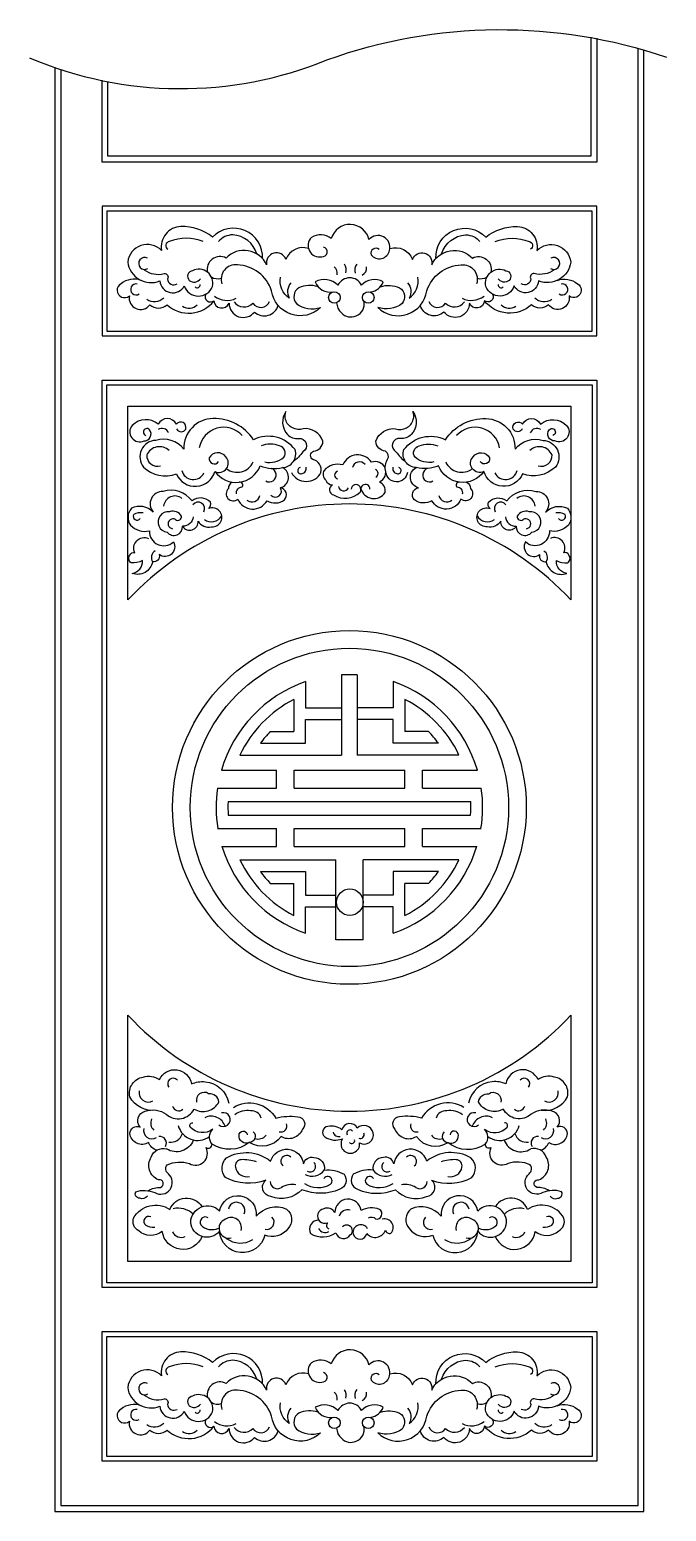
# Model space of a CAD drawing. Header units: metres. Extents: x -615 to -204, y 0 to 956.
import ezdxf

# ---------------------------------------------------------------- set-up
doc = ezdxf.new("R2010")
doc.units = ezdxf.units.M
for name, color, linetype in [('3', 3, 'Continuous'), ('4', 4, 'Continuous'), ('7', 7, 'Continuous')]:
    doc.layers.add(name, color=color, linetype=linetype)

msp = doc.modelspace()

# ---------------------------------------------------------------- linework, layer by layer
at = {"layer": '3'}
for p, q in [((-436.48, 535.17), (-436.48, 518.21)), ((-413.28, 539.49), (-413.28, 487.81)), ((-403.2, 539.49), (-413.28, 539.49)), ((-403.2, 539.49), (-403.2, 487.81)), ((-379.99, 535.17), (-379.99, 518.21)), ((-444.08, 523.66), (-444.08, 503.01)), ((-436.48, 518.21), (-413.28, 518.21)), ((-379.99, 518.21), (-403.2, 518.21)), ((-372.39, 523.66), (-372.39, 503.01)), ((-436.48, 495.41), (-436.48, 510.61)), ((-436.48, 510.61), (-413.28, 510.61)), ((-379.99, 510.61), (-403.2, 510.61)), ((-379.99, 495.41), (-379.99, 510.61)), ((-459.26, 503.01), (-444.08, 503.01)), ((-357.22, 503.01), (-372.39, 503.01)), ((-478.91, 487.81), (-413.28, 487.81)), ((-465.6, 495.41), (-436.48, 495.41)), ((-337.56, 487.81), (-403.2, 487.81)), ((-350.88, 495.41), (-379.99, 495.41)), ((-490.78, 477.93), (-455.37, 477.93)), ((-455.37, 466.53), (-455.37, 477.93)), ((-443.97, 466.53), (-443.97, 477.93)), ((-443.97, 477.93), (-372.51, 477.93)), ((-372.51, 466.53), (-372.51, 477.93)), ((-361.11, 477.93), (-325.69, 477.93)), ((-361.11, 466.53), (-361.11, 477.93)), ((-493.26, 466.53), (-455.37, 466.53)), ((-443.97, 466.53), (-372.51, 466.53)), ((-361.11, 466.53), (-323.21, 466.53)), ((-486.49, 457.79), (-329.98, 457.79)), ((-493.26, 440.31), (-455.37, 440.31)), ((-486.43, 449.05), (-330.05, 449.05)), ((-455.37, 428.91), (-455.37, 440.31)), ((-443.97, 440.31), (-372.51, 440.31)), ((-443.97, 428.91), (-443.97, 440.31)), ((-372.51, 428.91), (-372.51, 440.31)), ((-361.11, 440.31), (-323.21, 440.31)), ((-361.11, 428.91), (-361.11, 440.31)), ((-490.44, 428.91), (-455.37, 428.91)), ((-443.97, 428.91), (-372.51, 428.91)), ((-361.11, 428.91), (-326.03, 428.91)), ((-478.91, 420.19), (-417.08, 420.19)), ((-465.6, 412.59), (-436.48, 412.59)), ((-436.48, 412.59), (-436.48, 397.39)), ((-417.08, 368.51), (-417.08, 420.19)), ((-337.56, 420.19), (-399.4, 420.19)), ((-399.4, 368.51), (-399.4, 420.19)), ((-350.88, 412.59), (-379.99, 412.59)), ((-379.99, 412.59), (-379.99, 397.39)), ((-459.26, 404.99), (-444.08, 404.99)), ((-444.08, 384.33), (-444.08, 404.99)), ((-357.22, 404.99), (-372.39, 404.99)), ((-372.39, 384.33), (-372.39, 404.99)), ((-436.48, 397.39), (-417.08, 397.39)), ((-379.99, 397.39), (-399.4, 397.39)), ((-436.48, 372.83), (-436.48, 389.79)), ((-436.48, 389.79), (-417.08, 389.79)), ((-379.99, 389.79), (-399.4, 389.79)), ((-379.99, 372.83), (-379.99, 389.79)), ((-399.4, 368.51), (-417.08, 368.51))]:
    msp.add_line(p, q, dxfattribs=at)
for points in [[(-614.53, 937.43, 0.2), (-422.79, 936.1, -0.17), (-203.78, 937.93)], [(-464.28, 808.04, 0.69), (-496.52, 821.82, 0.18), (-516.92, 828.62, 0.46), (-529.45, 813.24, 0.63), (-551.28, 805.73, 0.49), (-530.52, 793.58, 0.75), (-514.77, 790.36, 0.7), (-496.52, 790, 0.63), (-509.45, 800.16, 0.61), (-511.55, 793.93, 0.45), (-504.39, 795.01, 0.45)], [(-467.97, 811.08, 0.31), (-483.49, 823.28, 0.22), (-492.74, 818.92)], [(-389.13, 813.86, 0.76), (-394.27, 810.49, 0.64), (-382.38, 813.19, 0.8), (-395.62, 820.2, 0.78), (-419.93, 820.88, 0.32), (-432.76, 821.55, 0.74), (-426.14, 809.14, 0.92), (-424.93, 815.35, 0.92)], [(-352.47, 808.04, -0.69), (-320.23, 821.82, -0.18), (-299.83, 828.62, -0.46), (-287.31, 813.24, -0.63), (-265.47, 805.73, -0.49), (-286.23, 793.58, -0.75), (-301.98, 790.36, -0.7), (-320.23, 790, -0.63), (-307.3, 800.16, -0.61), (-305.2, 793.93, -0.45), (-312.36, 795.01, -0.45)], [(-348.79, 811.08, -0.31), (-333.26, 823.28, -0.22), (-324.01, 818.92)], [(-502.48, 818.92, 0.2), (-524.41, 818.92, 0.74), (-525.32, 814.05)], [(-434.67, 814.56, 0.39), (-449.23, 807.49, 0.92), (-461.64, 803.98, 0.53), (-487.8, 808.29, 0.65), (-499.76, 799.18)], [(-382.13, 814.55, -0.39), (-367.53, 807.49, -0.92), (-355.12, 803.98, -0.53), (-328.95, 808.29, -0.65), (-316.99, 799.18)], [(-314.27, 818.92, -0.2), (-292.34, 818.92, -0.74), (-291.43, 814.05)], [(-428.47, 789.86, 0.18), (-440.86, 789.16, 0.45), (-442.48, 778.92, 0.25), (-426.84, 776.49, -0.62), (-458.4, 787.27, 0.31), (-480.52, 803.98, 0.55), (-490.5, 791.59)], [(-388.28, 789.86, -0.18), (-375.89, 789.16, -0.45), (-374.27, 778.92, -0.25), (-389.92, 776.49, 0.62), (-358.35, 787.27, -0.31), (-336.23, 803.98, -0.55), (-326.25, 791.59)], [(-542.69, 793.93, 0.26), (-555.58, 791.79, 1.11), (-550.21, 783.92, 0.8), (-536.96, 778.2, 0.39), (-525.87, 778.2, 0.44), (-495.62, 780.74)], [(-540.68, 800.75, 0.23), (-527.73, 798.32, -0.63), (-525.57, 794.82, 0.55), (-519.37, 791.59, 0.55)], [(-445.99, 792.39, 0.31), (-447.07, 782.42, -0.29), (-452.73, 795.9)], [(-394.5, 786.46, 0.27), (-386.41, 792.93, 0.35), (-400.42, 790.78, 0.63), (-415.62, 790.78, 0.33), (-430.34, 792.93, 0.36), (-418.81, 786.52)], [(-370.76, 792.39, -0.31), (-369.68, 782.42, 0.29), (-364.02, 795.9)], [(-274.06, 793.93, -0.26), (-261.18, 791.79, -1.11), (-266.55, 783.92, -0.8), (-279.79, 778.2, -0.39), (-290.88, 778.2, -0.44), (-321.13, 780.74)], [(-276.07, 800.75, -0.23), (-289.02, 798.32, 0.63), (-291.18, 794.82, -0.55), (-297.39, 791.59, -0.55)], [(-500.86, 784.99, 0.83), (-495.63, 780.81, 0.8), (-485.91, 779.19, 0.71), (-469.46, 773.53, 0.56), (-454.2, 777.8)], [(-315.89, 784.99, -0.83), (-321.13, 780.81, -0.8), (-330.84, 779.19, -0.71), (-347.29, 773.53, -0.56), (-362.55, 777.8)], [(-416.48, 779.47, 0.21), (-413.44, 772.98, 0.31), (-403.83, 770.97, 0.36), (-398.83, 780.4, 0.36)], [(-445.64, 670.12, 0.62), (-426.59, 670.12, 0.43), (-431.86, 678.33, -0.6), (-431.42, 683.81, 0.39), (-425.3, 690.2, 0.35), (-438.02, 698.27, -0.43), (-449.44, 704.11, -0.15), (-449.19, 709.43, 0.35), (-448.18, 694.47, 0.22), (-441.07, 691.93, -0.83), (-438.27, 683.31, -0.07), (-444.46, 676.98)], [(-370.84, 670.12, -0.92), (-384.74, 670.61, -0.21), (-383.57, 678.53, 0.4), (-385.06, 683.81, -0.39), (-391.17, 690.2, -0.35), (-378.45, 698.27, 0.43), (-367.03, 704.11, 0.15), (-367.28, 709.43, -0.35), (-368.3, 694.47, -0.22), (-375.41, 691.93, 0.83), (-378.2, 683.31, 0.07), (-372.02, 676.98)], [(-519.73, 698.1, 0.6), (-513.87, 697.97, 0.87), (-519.88, 701.18, 0.62), (-531.51, 701.18, 0.39), (-548.35, 700.38, 0.81), (-540.73, 690.36, 0.62), (-537.12, 697.57, 1.35), (-539.53, 693.97)], [(-495.02, 670.73, 0.6), (-465.75, 674.34, 0.16), (-451.31, 673.14, 0.49), (-443.29, 684.75, 0.36), (-470.16, 691.16, 0.26), (-496.22, 704.78, 0.42), (-515.07, 685.15, 0.3), (-533.11, 690.76, 0.61), (-541.13, 673.54, 0.29), (-519.88, 669.13, 0.71), (-495.02, 670.73, 0.85), (-488.05, 680.19, 0.54), (-498.63, 679.55, 0.86), (-492.61, 677.14)], [(-321.45, 670.73, -0.6), (-350.73, 674.34, -0.16), (-365.16, 673.14, -0.49), (-373.18, 684.75, -0.36), (-346.31, 691.16, -0.26), (-320.25, 704.78, -0.42), (-301.41, 685.15, -0.3), (-283.36, 690.76, -0.61), (-275.34, 673.54, -0.29), (-296.59, 669.13, -0.71), (-321.45, 670.73, -0.85), (-328.43, 680.19, -0.54), (-317.85, 679.55, -0.86), (-323.86, 677.14)], [(-296.74, 698.1, -0.6), (-302.61, 697.97, -0.87), (-296.59, 701.18, -0.62), (-284.97, 701.18, -0.39), (-268.12, 700.38, -0.81), (-275.74, 690.36, -0.62), (-279.35, 697.57, -1.35), (-276.95, 693.97)], [(-462.75, 676.79, 0.23), (-450.56, 679.83, 0.55), (-453.3, 687.14, 0.21), (-465.19, 687.14, 0.31)], [(-353.72, 676.79, -0.23), (-365.91, 679.83, -0.55), (-363.17, 687.14, -0.21), (-351.29, 687.14, -0.31)], [(-400.87, 659.58, 0.64), (-385.28, 657.06, 0.35), (-388.92, 663.95, 0.99), (-394.1, 676.58, 0.61), (-412.49, 674.86, 0.29), (-424.56, 671.41, 0.35), (-423.41, 665.1, 0.33), (-419.2, 662.03, 0.7), (-418.43, 655.52, 0.34), (-401.38, 657.25, 1.33), (-407.13, 659.16)], [(-483.81, 663.87, 0.3), (-486.26, 659.71, 0.98), (-480.17, 652.87, 0.63), (-461.38, 651.85, 0.31), (-450.21, 652.36, 0.61), (-452.75, 660.22, 0.69), (-451.31, 673.14, 0.69)], [(-332.66, 663.87, -0.3), (-330.21, 659.71, -0.98), (-336.3, 652.87, -0.63), (-355.09, 651.85, -0.31), (-366.27, 652.36, -0.61), (-363.73, 660.22, -0.69), (-365.16, 673.14, -0.69)], [(-508.95, 641.49, -0.41), (-515.87, 635.39, 0.8), (-505.9, 638.64, 0.32), (-497.15, 634.98, 1.27), (-498.98, 646.77, 0.32), (-497.96, 650.84, 0.4), (-509.77, 651.65, 0.32), (-528.49, 657.75, 0.66), (-534.8, 644.54, 0.32), (-548.84, 646.98, 0.35), (-549.45, 636, 0.26), (-537.24, 632.34, 0.67), (-521.77, 625.23, -0.81), (-530.93, 617.09, -0.56), (-535.2, 612.42, -0.46), (-548.43, 604.9, 0.39), (-541.72, 613.23, -0.14), (-549.04, 611.81, -0.44), (-549.86, 616.69, -0.38), (-546.6, 618.31, -0.7), (-537.85, 627.46)], [(-307.52, 641.49, 0.41), (-300.6, 635.39, -0.8), (-310.57, 638.64, -0.32), (-319.32, 634.98, -1.27), (-317.49, 646.77, -0.32), (-318.51, 650.84, -0.4), (-306.71, 651.65, -0.32), (-287.98, 657.75, -0.66), (-281.68, 644.54, -0.32), (-267.63, 646.98, -0.35), (-267.02, 636, -0.26), (-279.23, 632.34, -0.67), (-294.7, 625.23, 0.81), (-285.54, 617.09, 0.56), (-281.27, 612.42, 0.46), (-268.04, 604.9, -0.39), (-274.76, 613.23, 0.14), (-267.43, 611.81, 0.44), (-266.62, 616.69, 0.38), (-269.87, 618.31, 0.7), (-278.62, 627.46)], [(-532.94, 258.75, -0.32), (-549.9, 267.43, -0.43), (-541.33, 280.13, -0.22), (-530.83, 278.48, -0.74), (-510.11, 275.72, -0.13), (-501.33, 277.06, -0.33), (-486.07, 263.29)], [(-284.47, 258.75, 0.32), (-267.51, 267.43, 0.43), (-276.08, 280.13, 0.22), (-286.58, 278.48, 0.74), (-307.3, 275.72, 0.13), (-316.08, 277.06, 0.33), (-331.34, 263.29)], [(-532.51, 232.92, -0.24), (-537.74, 237.9, -0.55), (-549.9, 243.69, -0.53), (-543.27, 247.83, -0.56), (-539.95, 258.05, -0.25), (-526.41, 256.12, 0.49), (-508.45, 259.43, 0.43), (-492.42, 264.12, 0.4), (-499.06, 269.37, 0.7), (-506.79, 263.84)], [(-284.9, 232.92, 0.24), (-279.67, 237.9, 0.55), (-267.51, 243.69, 0.53), (-274.15, 247.83, 0.56), (-277.46, 258.05, 0.25), (-291, 256.12, -0.49), (-308.96, 259.43, -0.43), (-324.99, 264.12, -0.4), (-318.36, 269.37, -0.7), (-310.62, 263.84)], [(-483.03, 260.53, -0.42), (-455.67, 253.63, -0.1), (-441.58, 254.46, -0.68), (-438.54, 246.45, -0.47), (-452.36, 241.76, -0.4), (-472.81, 237.9, -0.59), (-479.44, 242.59, -0.96), (-474.19, 242.87)], [(-334.38, 260.53, 0.42), (-361.74, 253.63, 0.1), (-375.83, 254.46, 0.68), (-378.87, 246.45, 0.47), (-365.06, 241.76, 0.4), (-344.61, 237.9, 0.59), (-337.98, 242.59, 0.96), (-343.23, 242.87)], [(-538.57, 203.39, -0.39), (-543.54, 202.01, -0.59), (-546.03, 206.15, -0.18), (-533.87, 205.6, 0.91), (-525.03, 217.75, -0.43), (-525.86, 223.54, -0.18), (-511.49, 224.37, 0.76), (-500.71, 234.58, 0.58), (-496.85, 236.79, -0.4), (-496.29, 246.45, -0.39), (-510.94, 247.83, -0.59), (-509.28, 250.59)], [(-278.84, 203.39, 0.39), (-273.87, 202.01, 0.59), (-271.38, 206.15, 0.18), (-283.54, 205.6, -0.91), (-292.38, 217.75, 0.43), (-291.55, 223.54, 0.18), (-305.92, 224.37, -0.76), (-316.7, 234.58, -0.58), (-320.57, 236.79, 0.4), (-321.12, 246.45, 0.39), (-306.48, 247.83, 0.59), (-308.13, 250.59)], [(-509, 239.28, -0.47), (-526.14, 233.76)], [(-470.32, 244.8, -0.67), (-472.81, 237.9, -0.32), (-496.85, 236.79, -0.32)], [(-347.1, 244.8, 0.67), (-344.61, 237.9, 0.32), (-320.57, 236.79, 0.32)], [(-308.41, 239.28, 0.47), (-291.28, 233.76)], [(-538.05, 206.78, -0.16), (-530, 208.91, 0.91), (-531.39, 213.88, -0.48), (-536.08, 228.51, -0.4), (-526.14, 233.76)], [(-279.36, 206.78, 0.16), (-287.41, 208.91, -0.91), (-286.03, 213.88, 0.48), (-281.33, 228.51, 0.4), (-291.28, 233.76)], [(-503.25, 177.32, -0.77), (-528.97, 180.54, -0.37), (-544.18, 180.91, -0.35), (-547.56, 189.17, -0.43), (-524.09, 194.79, -0.61), (-503.38, 196.52, -0.61)], [(-395.92, 189.21, -0.4), (-391.38, 188.6, 0.86), (-388.91, 194.78, 0.24), (-400.67, 193.96, 0.95), (-417.59, 192.72, 0.37), (-424.81, 195.19, 1.11), (-422.33, 186.12, 0.52), (-421.51, 182.21)], [(-314.16, 177.32, 0.77), (-288.44, 180.54, 0.37), (-273.24, 180.91, 0.35), (-269.86, 189.17, 0.43), (-293.32, 194.79, 0.61), (-314.03, 196.52, 0.61)], [(-427.92, 187.84, 0.58), (-433.27, 179.11, 0.3), (-416.97, 179.73, 0.64), (-407.68, 178.29, 1.1), (-412.64, 183.44)], [(-396.54, 182.21, 0.87), (-405.83, 178.91, 0.77), (-396.95, 179.11, 0.57), (-384.98, 181.38, 0.45), (-381.48, 179.32, 0.77), (-387.05, 188.39)], [(-464.28, 82.24, 0.69), (-496.52, 96.02, 0.18), (-516.92, 102.82, 0.46), (-529.45, 87.44, 0.63), (-551.28, 79.93, 0.49), (-530.52, 67.78, 0.75), (-514.77, 64.56, 0.7), (-496.52, 64.2, 0.63), (-509.45, 74.36, 0.61), (-511.55, 68.13, 0.45), (-504.39, 69.21, 0.45)], [(-467.97, 85.28, 0.31), (-483.49, 97.48, 0.22), (-492.74, 93.12)], [(-389.13, 88.06, 0.76), (-394.27, 84.69, 0.64), (-382.38, 87.39, 0.8), (-395.62, 94.4, 0.78), (-419.93, 95.08, 0.32), (-432.76, 95.75, 0.74), (-426.14, 83.34, 0.92), (-424.93, 89.55, 0.92)], [(-352.47, 82.24, -0.69), (-320.23, 96.02, -0.18), (-299.83, 102.82, -0.46), (-287.31, 87.44, -0.63), (-265.47, 79.93, -0.49), (-286.23, 67.78, -0.75), (-301.98, 64.56, -0.7), (-320.23, 64.2, -0.63), (-307.3, 74.36, -0.61), (-305.2, 68.13, -0.45), (-312.36, 69.21, -0.45)], [(-348.79, 85.28, -0.31), (-333.26, 97.48, -0.22), (-324.01, 93.12)], [(-502.48, 93.12, 0.2), (-524.41, 93.12, 0.74), (-525.32, 88.25)], [(-434.67, 88.76, 0.39), (-449.23, 81.69, 0.92), (-461.64, 78.18, 0.53), (-487.8, 82.49, 0.65), (-499.76, 73.38)], [(-382.13, 88.75, -0.39), (-367.53, 81.69, -0.92), (-355.12, 78.18, -0.53), (-328.95, 82.49, -0.65), (-316.99, 73.38)], [(-314.27, 93.12, -0.2), (-292.34, 93.12, -0.74), (-291.43, 88.25)], [(-428.47, 64.06, 0.18), (-440.86, 63.36, 0.45), (-442.48, 53.12, 0.25), (-426.84, 50.69, -0.62), (-458.4, 61.47, 0.31), (-480.52, 78.18, 0.55), (-490.5, 65.79)], [(-388.28, 64.06, -0.18), (-375.89, 63.36, -0.45), (-374.27, 53.12, -0.25), (-389.92, 50.69, 0.62), (-358.35, 61.47, -0.31), (-336.23, 78.18, -0.55), (-326.25, 65.79)], [(-542.69, 68.13, 0.26), (-555.58, 65.99, 1.11), (-550.21, 58.12, 0.8), (-536.96, 52.4, 0.39), (-525.87, 52.4, 0.44), (-495.62, 54.94)], [(-540.68, 74.95, 0.23), (-527.73, 72.52, -0.63), (-525.57, 69.02, 0.55), (-519.37, 65.79, 0.55)], [(-445.99, 66.59, 0.31), (-447.07, 56.62, -0.29), (-452.73, 70.1)], [(-394.5, 60.66, 0.27), (-386.41, 67.13, 0.35), (-400.42, 64.98, 0.63), (-415.62, 64.98, 0.33), (-430.34, 67.13, 0.36), (-418.81, 60.72)], [(-370.76, 66.59, -0.31), (-369.68, 56.62, 0.29), (-364.02, 70.1)], [(-274.06, 68.13, -0.26), (-261.18, 65.99, -1.11), (-266.55, 58.12, -0.8), (-279.79, 52.4, -0.39), (-290.88, 52.4, -0.44), (-321.13, 54.94)], [(-276.07, 74.95, -0.23), (-289.02, 72.52, 0.63), (-291.18, 69.02, -0.55), (-297.39, 65.79, -0.55)], [(-500.86, 59.19, 0.83), (-495.63, 55.01, 0.8), (-485.91, 53.39, 0.71), (-469.46, 47.73, 0.56), (-454.2, 52)], [(-315.89, 59.19, -0.83), (-321.13, 55.01, -0.8), (-330.84, 53.39, -0.71), (-347.29, 47.73, -0.56), (-362.55, 52)], [(-416.48, 53.67, 0.21), (-413.44, 47.18, 0.31), (-403.83, 45.17, 0.36), (-398.83, 54.6, 0.36)]]:
    msp.add_lwpolyline(points, format="xyb", dxfattribs=at)
for points in [[(-248.64, 950.15), (-248.64, 870.2), (-567.84, 870.2), (-567.84, 923.01)], [(-594.44, 930.01), (-594.44, 3.8), (-222.04, 3.8), (-222.04, 943.74)]]:
    msp.add_lwpolyline(points, dxfattribs=at)
for points in [[(-564.8, 838.66), (-564.8, 761.14), (-251.68, 761.14), (-251.68, 838.66)], [(-564.8, 147.44), (-564.8, 726.56), (-251.68, 726.56), (-251.68, 147.44)], [(-564.8, 35.34), (-564.8, 112.86), (-251.68, 112.86), (-251.68, 35.34)]]:
    msp.add_lwpolyline(points, close=True, dxfattribs=at)
for points in [[(-401.65, 237.58, 0.64), (-392.89, 244.03, 0.57), (-403.27, 247.25, 0.69), (-413.04, 246.17, 0.22), (-422.17, 248.17, 0.7), (-424.13, 241.5, 0.24), (-412.72, 240.23, 1.41)], [(-458.85, 203.09, -0.66), (-462.19, 213.6, -0.22), (-488.11, 215.39, -0.41), (-487.59, 227.96, -0.31), (-459.11, 225.9, -0.8), (-437.81, 224.11, -0.44), (-431.13, 228.21, -0.47), (-424.46, 220.01, -0.17), (-411.66, 217.39, -0.51), (-414.45, 207.7, -0.2), (-438.83, 207.45, -0.31)], [(-358.56, 203.09, 0.66), (-355.23, 213.6, 0.22), (-329.31, 215.39, 0.41), (-329.82, 227.96, 0.31), (-358.31, 225.9, 0.8), (-379.61, 224.11, 0.44), (-386.28, 228.21, 0.47), (-392.95, 220.01, 0.17), (-405.75, 217.39, 0.51), (-402.96, 207.7, 0.2), (-378.58, 207.45, 0.31)], [(-468.33, 190.29, -0.34), (-448.8, 194.98, -0.43), (-447.86, 182.23, -0.34), (-462.88, 178.1, -0.85), (-492.1, 180.61, -0.67), (-510.57, 186.35, -0.68), (-491.98, 193.67, -0.97)], [(-349.09, 190.29, 0.34), (-368.61, 194.98, 0.43), (-369.55, 182.23, 0.34), (-354.53, 178.1, 0.85), (-325.31, 180.61, 0.67), (-306.84, 186.35, 0.68), (-325.43, 193.67, 0.97)]]:
    msp.add_lwpolyline(points, format="xyb", close=True, dxfattribs=at)
for centre, radius in [((-417.94, 782.9), 3.72), ((-396.07, 782.9), 3.72), ((-408.24, 454), 102.67), ((-407.97, 392.89), 8.58), ((-417.94, 57.1), 3.72), ((-396.07, 57.1), 3.72)]:
    msp.add_circle(centre, radius, dxfattribs=at)
for centre, radius, start, end in [((-540.31, 804.85), 3.88, 62.57, 302.02), ((-417.73, 800.41), 7.4, 347.92, 31.56), ((-398.67, 800.65), 6.15, 142.04, 200), ((-276.44, 804.85), 3.88, 237.98, 117.43), ((-493.33, 802), 7.02, 235.53, 289.84), ((-421.4, 798.6), 5.29, 347.58, 51.34), ((-402.5, 802.04), 5.37, 298.37, 5.79), ((-323.42, 802), 7.02, 250.16, 304.47), ((-545.85, 788.09), 3.53, 77.95, 303.64), ((-506.42, 791.05), 1.91, 224.99, 8.09), ((-487.28, 794.21), 13.2, 232.25, 296.78), ((-329.48, 794.21), 13.2, 243.22, 307.75), ((-310.33, 791.05), 1.91, 171.91, 315.01), ((-270.9, 788.09), 3.53, 236.36, 102.05), ((-534.1, 789), 8.72, 235.64, 313.88), ((-511.69, 783.17), 7.26, 234.73, 316.32), ((-476.26, 784.82), 8.03, 216.93, 315.45), ((-465.43, 782.62), 6.15, 213.91, 337.5), ((-351.32, 782.62), 6.15, 202.5, 326.09), ((-340.49, 784.82), 8.03, 224.55, 323.07), ((-305.06, 783.17), 7.26, 223.68, 305.27), ((-282.65, 789), 8.72, 226.12, 304.36), ((-529.17, 693.87), 4.62, 22.81, 121.92), ((-489.35, 683.24), 15.98, 41.51, 170.35), ((-327.13, 683.24), 15.98, 9.65, 138.49), ((-287.3, 693.87), 4.62, 58.08, 157.19), ((-532.15, 680.84), 6.8, 175.64, 287.58), ((-530.83, 677.82), 8.84, 45.25, 156.41), ((-285.64, 677.82), 8.84, 23.59, 134.75), ((-284.33, 680.84), 6.8, 252.42, 4.36), ((-508.95, 673.1), 7.64, 193.55, 334.32), ((-480.63, 681.4), 11.25, 232.32, 335.8), ((-459.95, 668.39), 4.43, 240.35, 72.61), ((-439.59, 671.2), 2.01, 103.32, 293.58), ((-439.45, 672.59), 3.31, 281.63, 14.31), ((-415.22, 668.37), 2.57, 106.24, 258.17), ((-401.67, 671.97), 4.83, 42.67, 166), ((-392.6, 669.45), 2.8, 299.47, 64.94), ((-377.03, 672.59), 3.31, 165.69, 258.37), ((-376.89, 671.2), 2.01, 246.42, 76.68), ((-356.53, 668.39), 4.43, 107.39, 299.65), ((-335.84, 681.4), 11.25, 204.2, 307.68), ((-307.52, 673.1), 7.64, 205.68, 346.45), ((-477.84, 657.03), 3.46, 86.54, 194.46), ((-478.98, 661.89), 1.95, 313.56, 99.85), ((-455.99, 658.07), 3.9, 223.1, 33.58), ((-411.94, 661.72), 3.48, 190.72, 332.56), ((-397.96, 659.43), 2.91, 358.39, 190.36), ((-337.5, 661.89), 1.95, 80.15, 226.44), ((-338.64, 657.03), 3.46, 345.54, 93.46), ((-520.83, 647.57), 7.3, 51.48, 173.44), ((-505.83, 646.77), 4.13, 330.52, 143.73), ((-471.1, 656.28), 5.28, 232.3, 347.63), ((-345.37, 656.28), 5.28, 192.37, 307.7), ((-310.64, 646.77), 4.13, 36.27, 209.48), ((-295.65, 647.57), 7.3, 6.56, 128.52), ((-545.19, 641.74), 2.52, 152.21, 324.32), ((-543.04, 635.48), 8.63, 78.43, 120.47), ((-525.11, 638.14), 6.66, 82.29, 263.66), ((-522.16, 638.39), 6.68, 31.68, 107.91), ((-518.87, 641.57), 2.41, 232.24, 7.85), ((-497.34, 646.16), 7.9, 235.38, 328.55), ((-319.13, 646.16), 7.9, 211.45, 304.62), ((-297.6, 641.57), 2.41, 172.15, 307.76), ((-294.31, 638.39), 6.68, 72.09, 148.32), ((-291.37, 638.14), 6.66, 276.34, 97.71), ((-273.43, 635.48), 8.63, 59.53, 101.57), ((-271.29, 641.74), 2.52, 215.68, 27.79), ((-521.49, 635.08), 5.62, 219.22, 3.13), ((-522.03, 636.94), 3.2, 58.33, 263.58), ((-294.99, 635.08), 5.62, 176.87, 320.78), ((-294.45, 636.94), 3.2, 276.42, 121.67), ((-530.93, 615.18), 5.09, 121.36, 212.87), ((-285.55, 615.18), 5.09, 327.13, 58.64), ((-408.24, 454), 85.95, 109.19, 163.83), ((-408.24, 454), 85.95, 16.17, 70.81), ((-408.24, 454), 78.35, 117.23, 154.43), ((-408.24, 454), 78.35, 25.57, 62.77), ((-408.24, 454), 70.75, 136.15, 144.17), ((-408.24, 454), 70.75, 35.83, 43.85), ((-408.24, 454), 85.95, 171.62, 189.16), ((-408.24, 454), 85.95, 350.84, 8.38), ((-408.24, 454), 78.35, 177.23, 183.62), ((-408.24, 454), 78.35, 356.38, 2.77), ((-408.24, 454), 85.95, 196.97, 250.81), ((-408.24, 454), 85.95, 289.19, 343.03), ((-408.24, 454), 78.35, 205.57, 242.77), ((-408.24, 454), 70.75, 215.83, 223.85), ((-408.24, 454), 78.35, 297.23, 334.43), ((-408.24, 454), 70.75, 316.15, 324.17), ((-521.86, 275.7), 3.63, 43.51, 217.17), ((-295.55, 275.7), 3.63, 322.83, 136.49), ((-537.84, 270.07), 6.11, 168.4, 297.92), ((-279.58, 270.07), 6.11, 242.08, 11.6), ((-518.4, 262.29), 3.98, 193.53, 313.99), ((-474.02, 244.44), 14.04, 81.65, 125.67), ((-471.35, 251.82), 6.53, 16.08, 95.54), ((-346.07, 251.82), 6.53, 84.46, 163.92), ((-343.4, 244.44), 14.04, 54.33, 98.35), ((-299.01, 262.29), 3.98, 226.01, 346.47), ((-530.37, 250.4), 6.06, 153.81, 227.98), ((-506.17, 252.11), 12.9, 194.24, 306.45), ((-497.38, 245.44), 9.43, 17.97, 116.18), ((-489.59, 252.65), 4.45, 230.45, 105.34), ((-452.5, 248.66), 3.98, 256.02, 20.28), ((-364.91, 248.66), 3.98, 159.72, 283.98), ((-327.83, 252.65), 4.45, 74.66, 309.55), ((-320.03, 245.44), 9.43, 63.82, 162.03), ((-311.24, 252.11), 12.9, 233.55, 345.76), ((-287.04, 250.4), 6.06, 312.02, 26.19), ((-535.76, 245.52), 5.24, 163.49, 304.74), ((-530.51, 237.63), 4.18, 328.01, 98.26), ((-523.51, 246.02), 7.94, 260.99, 342.78), ((-467.09, 246.59), 6.45, 250.32, 321.65), ((-415.19, 245.34), 3.63, 193.51, 285.48), ((-407.84, 243.9), 2.1, 41.56, 212.75), ((-406.79, 239.15), 1.97, 222.81, 14.71), ((-401.27, 243.04), 2.54, 247.76, 20.17), ((-350.33, 246.59), 6.45, 218.35, 289.68), ((-293.9, 246.02), 7.94, 197.22, 279.01), ((-286.9, 237.63), 4.18, 81.74, 211.99), ((-281.66, 245.52), 5.24, 235.26, 16.51), ((-448.69, 225.81), 3.78, 45.71, 232.85), ((-368.72, 225.81), 3.78, 307.15, 134.29), ((-477.91, 222.83), 3.97, 93.05, 192.28), ((-474.37, 223.27), 7.53, 189.82, 282.52), ((-476.7, 200.99), 25.85, 70.97, 93.16), ((-432.36, 226.19), 10.03, 243.84, 321.95), ((-433.48, 222.38), 3.48, 236.56, 50.77), ((-385.06, 226.19), 10.03, 218.05, 296.16), ((-383.94, 222.38), 3.48, 129.23, 303.44), ((-340.71, 200.99), 25.85, 86.84, 109.03), ((-343.04, 223.27), 7.53, 257.48, 350.18), ((-339.5, 222.83), 3.97, 347.72, 86.95), ((-454.67, 212.78), 4.67, 180.7, 304.8), ((-445.23, 198.26), 12.65, 78.58, 122.38), ((-428.37, 224.94), 16.09, 236.34, 299.69), ((-422.27, 213.1), 2.84, 311.16, 147.45), ((-395.14, 213.1), 2.84, 32.55, 228.84), ((-389.04, 224.94), 16.09, 240.31, 303.66), ((-372.18, 198.26), 12.65, 57.62, 101.42), ((-362.74, 212.78), 4.67, 235.2, 359.3), ((-518.62, 181.77), 13.78, 46.49, 103.51), ((-481.09, 193.99), 5.35, 335.75, 169.34), ((-409.2, 188.55), 6.01, 75.33, 161.6), ((-336.32, 193.99), 5.35, 10.66, 204.25), ((-298.8, 181.77), 13.78, 76.49, 133.51), ((-537.68, 187.09), 3.14, 63.84, 230.64), ((-535.26, 190.67), 7.45, 233.68, 280.9), ((-501.16, 186.47), 3.43, 57.28, 208.08), ((-496.9, 191.69), 10, 223.17, 294.6), ((-486.1, 182.49), 6.29, 109.79, 284.95), ((-484.52, 182.87), 6.67, 344.64, 123.74), ((-461.44, 186.47), 4.6, 254.17, 45.09), ((-423.98, 184.42), 4.59, 205.97, 302.64), ((-355.98, 186.47), 4.6, 134.91, 285.83), ((-332.89, 182.87), 6.67, 56.26, 195.36), ((-331.32, 182.49), 6.29, 255.05, 70.21), ((-320.52, 191.69), 10, 245.4, 316.83), ((-316.25, 186.47), 3.43, 331.92, 122.72), ((-282.15, 190.67), 7.45, 259.1, 306.32), ((-279.73, 187.09), 3.14, 309.36, 116.16), ((-516.85, 182.76), 6.05, 203.45, 296.62), ((-478.56, 188.37), 15.33, 233.59, 301.38), ((-338.85, 188.37), 15.33, 238.62, 306.41), ((-300.56, 182.76), 6.05, 243.38, 336.55), ((-540.31, 79.05), 3.88, 62.57, 302.02), ((-421.4, 72.8), 5.29, 347.58, 51.34), ((-417.73, 74.61), 7.4, 347.92, 31.56), ((-398.67, 74.85), 6.15, 142.04, 200), ((-402.5, 76.24), 5.37, 298.37, 5.79), ((-276.44, 79.05), 3.88, 237.98, 117.43), ((-493.33, 76.2), 7.02, 235.53, 289.84), ((-323.42, 76.2), 7.02, 250.16, 304.47), ((-545.85, 62.29), 3.53, 77.95, 303.64), ((-506.42, 65.25), 1.91, 224.99, 8.09), ((-487.28, 68.41), 13.2, 232.25, 296.78), ((-329.48, 68.41), 13.2, 243.22, 307.75), ((-310.33, 65.25), 1.91, 171.91, 315.01), ((-270.9, 62.29), 3.53, 236.36, 102.05), ((-534.1, 63.2), 8.72, 235.64, 313.88), ((-511.69, 57.37), 7.26, 234.73, 316.32), ((-476.26, 59.02), 8.03, 216.93, 315.45), ((-465.43, 56.82), 6.15, 213.91, 337.5), ((-351.32, 56.82), 6.15, 202.5, 326.09), ((-340.49, 59.02), 8.03, 224.55, 323.07), ((-305.06, 57.37), 7.26, 223.68, 305.27), ((-282.65, 63.2), 8.72, 226.12, 304.36)]:
    msp.add_arc(centre, radius, start, end, dxfattribs=at)
at = {"layer": '4'}
for points in [[(-252.44, 950.87), (-252.44, 874), (-564.04, 874), (-564.04, 922.26)], [(-598.24, 931.26), (-598.24, 0), (-218.24, 0), (-218.24, 942.63)]]:
    msp.add_lwpolyline(points, dxfattribs=at)
at = {"layer": '7'}
for points in [[(-567.84, 841.7), (-567.84, 758.1), (-248.64, 758.1), (-248.64, 841.7)], [(-567.84, 144.4), (-567.84, 729.6), (-248.64, 729.6), (-248.64, 144.4)], [(-567.84, 32.3), (-567.84, 115.9), (-248.64, 115.9), (-248.64, 32.3)]]:
    msp.add_lwpolyline(points, close=True, dxfattribs=at)
for points in [[(-551.12, 587.8), (-551.12, 712.88), (-265.36, 712.88), (-265.36, 587.8)], [(-265.36, 320), (-265.36, 161.12), (-551.12, 161.12), (-551.12, 320)]]:
    msp.add_lwpolyline(points, dxfattribs=at)
msp.add_circle((-408.24, 454), 114.07, dxfattribs=at)
for start, end in [(43.14, 136.86), (223.14, 316.86)]:
    msp.add_arc((-408.24, 453.9), 195.81, start, end, dxfattribs=at)

doc.saveas('drawing.dxf')
